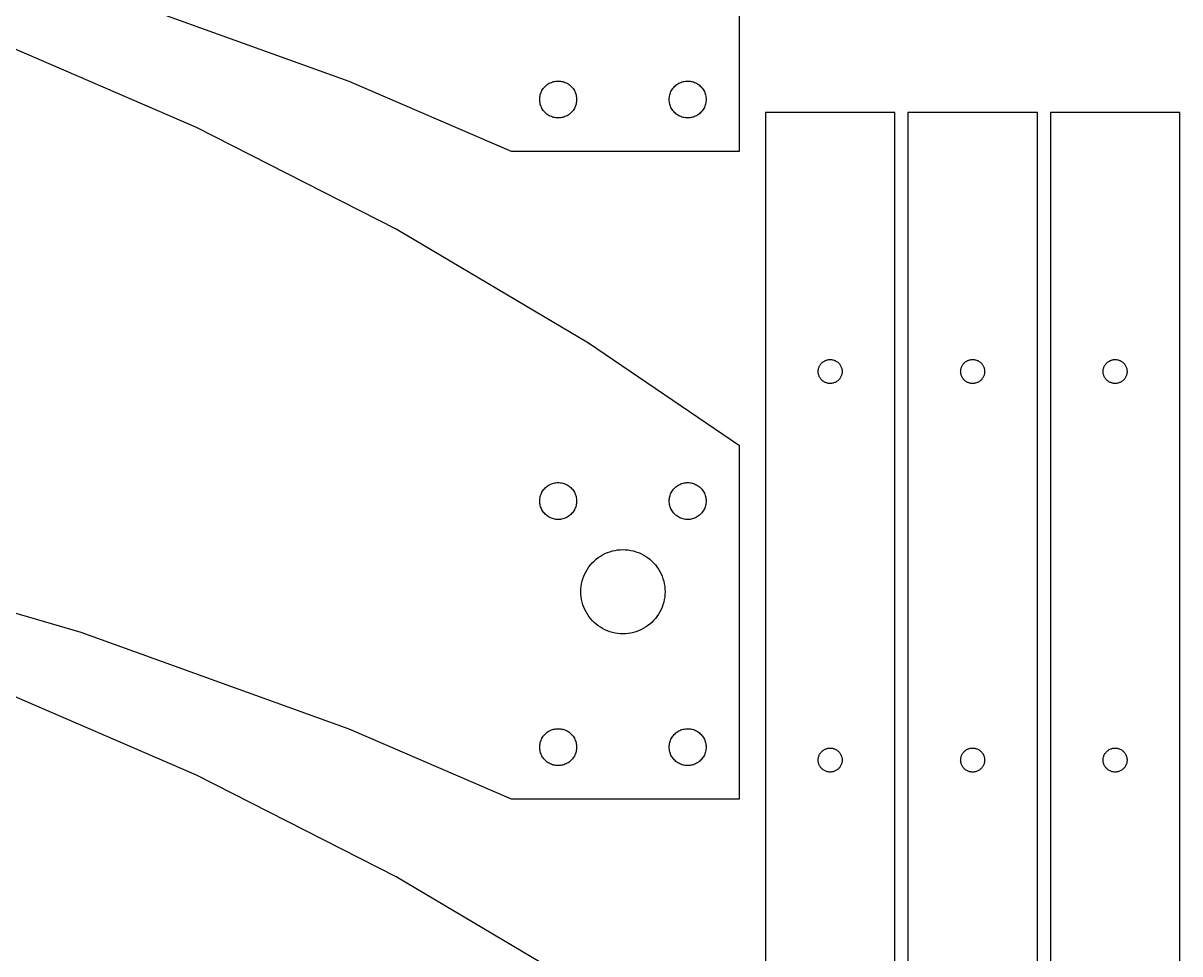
# Model space of a CAD drawing. Header units: metres. Extents: x 0 to 702, y 0 to 290.
# Drawn here: x 612.7 to 702, y 145 to 216.9 of the extents above; entities that cross this region are included whole.
import ezdxf

# ---------------------------------------------------------------- set-up
doc = ezdxf.new("R2010")
doc.units = ezdxf.units.M

msp = doc.modelspace()

# ---------------------------------------------------------------- linework, layer by layer
for p, q in [((668, 207), (668, 234.274)), ((617.156, 219.87), (637.844, 212.422)), ((626.089, 208.827), (610.234, 215.689)), ((637.844, 212.422), (650.373, 207)), ((652.711, 211.607), (652.751, 211.686)), ((652.751, 211.686), (652.797, 211.764)), ((652.797, 211.764), (652.847, 211.838)), ((652.847, 211.838), (652.902, 211.908)), ((652.902, 211.908), (652.961, 211.975)), ((652.961, 211.975), (653.025, 212.039)), ((653.025, 212.039), (653.092, 212.098)), ((653.092, 212.098), (653.162, 212.153)), ((653.162, 212.153), (653.236, 212.203)), ((653.236, 212.203), (653.313, 212.249)), ((653.313, 212.249), (653.393, 212.289)), ((653.393, 212.289), (653.475, 212.325)), ((653.475, 212.325), (653.56, 212.355)), ((653.56, 212.355), (653.646, 212.38)), ((653.646, 212.38), (653.733, 212.4)), ((653.733, 212.4), (653.821, 212.414)), ((653.821, 212.414), (653.911, 212.422)), ((653.911, 212.422), (654, 212.425)), ((654, 212.425), (654.089, 212.422)), ((654.089, 212.422), (654.179, 212.414)), ((654.179, 212.414), (654.267, 212.4)), ((654.267, 212.4), (654.354, 212.38)), ((654.354, 212.38), (654.44, 212.355)), ((654.44, 212.355), (654.525, 212.325)), ((654.525, 212.325), (654.607, 212.289)), ((654.607, 212.289), (654.686, 212.249)), ((654.686, 212.249), (654.764, 212.203)), ((654.764, 212.203), (654.838, 212.153)), ((654.838, 212.153), (654.908, 212.098)), ((654.908, 212.098), (654.975, 212.039)), ((654.975, 212.039), (655.039, 211.975)), ((655.039, 211.975), (655.098, 211.908)), ((655.098, 211.908), (655.153, 211.838)), ((655.153, 211.838), (655.203, 211.764)), ((655.203, 211.764), (655.249, 211.686)), ((655.249, 211.686), (655.289, 211.607)), ((662.711, 211.607), (662.751, 211.686)), ((662.751, 211.686), (662.797, 211.764)), ((662.797, 211.764), (662.847, 211.838)), ((662.847, 211.838), (662.902, 211.908)), ((662.902, 211.908), (662.961, 211.975)), ((662.961, 211.975), (663.025, 212.039)), ((663.025, 212.039), (663.092, 212.098)), ((663.092, 212.098), (663.162, 212.153)), ((663.162, 212.153), (663.236, 212.203)), ((663.236, 212.203), (663.313, 212.249)), ((663.313, 212.249), (663.393, 212.289)), ((663.393, 212.289), (663.475, 212.325)), ((663.475, 212.325), (663.56, 212.355)), ((663.56, 212.355), (663.646, 212.38)), ((663.646, 212.38), (663.733, 212.4)), ((663.733, 212.4), (663.821, 212.414)), ((663.821, 212.414), (663.911, 212.422)), ((663.911, 212.422), (664, 212.425)), ((664, 212.425), (664.089, 212.422)), ((664.089, 212.422), (664.179, 212.414)), ((664.179, 212.414), (664.267, 212.4)), ((664.267, 212.4), (664.354, 212.38)), ((664.354, 212.38), (664.44, 212.355)), ((664.44, 212.355), (664.525, 212.325)), ((664.525, 212.325), (664.607, 212.289)), ((664.607, 212.289), (664.686, 212.249)), ((664.686, 212.249), (664.764, 212.203)), ((664.764, 212.203), (664.838, 212.153)), ((664.838, 212.153), (664.908, 212.098)), ((664.908, 212.098), (664.975, 212.039)), ((664.975, 212.039), (665.039, 211.975)), ((665.039, 211.975), (665.098, 211.908)), ((665.098, 211.908), (665.153, 211.838)), ((665.153, 211.838), (665.203, 211.764)), ((665.203, 211.764), (665.249, 211.686)), ((665.249, 211.686), (665.289, 211.607)), ((652.575, 211), (652.578, 211.089)), ((652.578, 210.911), (652.575, 211)), ((652.578, 211.089), (652.586, 211.179)), ((652.586, 210.821), (652.578, 210.911)), ((652.586, 211.179), (652.6, 211.267)), ((652.6, 210.733), (652.586, 210.821)), ((652.6, 211.267), (652.62, 211.354)), ((652.62, 211.354), (652.645, 211.44)), ((652.645, 211.44), (652.675, 211.525)), ((652.675, 211.525), (652.711, 211.607)), ((655.289, 211.607), (655.325, 211.525)), ((655.325, 211.525), (655.355, 211.44)), ((655.355, 211.44), (655.38, 211.354)), ((655.38, 211.354), (655.4, 211.267)), ((655.4, 211.267), (655.414, 211.179)), ((655.414, 210.821), (655.4, 210.733)), ((655.414, 211.179), (655.422, 211.089)), ((655.422, 210.911), (655.414, 210.821)), ((655.422, 211.089), (655.425, 211)), ((655.425, 211), (655.422, 210.911)), ((662.575, 211), (662.578, 211.089)), ((662.578, 210.911), (662.575, 211)), ((662.578, 211.089), (662.586, 211.179)), ((662.586, 210.821), (662.578, 210.911)), ((662.586, 211.179), (662.6, 211.267)), ((662.6, 210.733), (662.586, 210.821)), ((662.6, 211.267), (662.62, 211.354)), ((662.62, 211.354), (662.645, 211.44)), ((662.645, 211.44), (662.675, 211.525)), ((662.675, 211.525), (662.711, 211.607)), ((665.289, 211.607), (665.325, 211.525)), ((665.325, 211.525), (665.355, 211.44)), ((665.355, 211.44), (665.38, 211.354)), ((665.38, 211.354), (665.4, 211.267)), ((665.4, 211.267), (665.414, 211.179)), ((665.414, 210.821), (665.4, 210.733)), ((665.414, 211.179), (665.422, 211.089)), ((665.422, 210.911), (665.414, 210.821)), ((665.422, 211.089), (665.425, 211)), ((665.425, 211), (665.422, 210.911)), ((652.62, 210.646), (652.6, 210.733)), ((652.645, 210.56), (652.62, 210.646)), ((652.675, 210.475), (652.645, 210.56)), ((652.711, 210.393), (652.675, 210.475)), ((652.751, 210.313), (652.711, 210.393)), ((652.797, 210.236), (652.751, 210.313)), ((652.847, 210.162), (652.797, 210.236)), ((652.902, 210.092), (652.847, 210.162)), ((652.961, 210.025), (652.902, 210.092)), ((653.025, 209.961), (652.961, 210.025)), ((653.092, 209.902), (653.025, 209.961)), ((653.162, 209.847), (653.092, 209.902)), ((654.908, 209.902), (654.838, 209.847)), ((654.975, 209.961), (654.908, 209.902)), ((655.039, 210.025), (654.975, 209.961)), ((655.098, 210.092), (655.039, 210.025)), ((655.153, 210.162), (655.098, 210.092)), ((655.203, 210.236), (655.153, 210.162)), ((655.249, 210.313), (655.203, 210.236)), ((655.289, 210.393), (655.249, 210.313)), ((655.325, 210.475), (655.289, 210.393)), ((655.355, 210.56), (655.325, 210.475)), ((655.38, 210.646), (655.355, 210.56)), ((655.4, 210.733), (655.38, 210.646)), ((662.62, 210.646), (662.6, 210.733)), ((662.645, 210.56), (662.62, 210.646)), ((662.675, 210.475), (662.645, 210.56)), ((662.711, 210.393), (662.675, 210.475)), ((662.751, 210.313), (662.711, 210.393)), ((662.797, 210.236), (662.751, 210.313)), ((662.847, 210.162), (662.797, 210.236)), ((662.902, 210.092), (662.847, 210.162)), ((662.961, 210.025), (662.902, 210.092)), ((663.025, 209.961), (662.961, 210.025)), ((663.092, 209.902), (663.025, 209.961)), ((663.162, 209.847), (663.092, 209.902)), ((664.908, 209.902), (664.838, 209.847)), ((664.975, 209.961), (664.908, 209.902)), ((665.039, 210.025), (664.975, 209.961)), ((665.098, 210.092), (665.039, 210.025)), ((665.153, 210.162), (665.098, 210.092)), ((665.203, 210.236), (665.153, 210.162)), ((665.249, 210.313), (665.203, 210.236)), ((665.289, 210.393), (665.249, 210.313)), ((665.325, 210.475), (665.289, 210.393)), ((665.355, 210.56), (665.325, 210.475)), ((665.38, 210.646), (665.355, 210.56)), ((665.4, 210.733), (665.38, 210.646)), ((680, 210), (670, 210)), ((670, 210), (670, 0)), ((680, 0), (680, 210)), ((691, 210), (681, 210)), ((681, 210), (681, 0)), ((691, 0), (691, 210)), ((702, 210), (692, 210)), ((692, 210), (692, 0)), ((702, 0), (702, 210)), ((653.236, 209.797), (653.162, 209.847)), ((653.313, 209.751), (653.236, 209.797)), ((653.393, 209.711), (653.313, 209.751)), ((653.475, 209.675), (653.393, 209.711)), ((653.56, 209.645), (653.475, 209.675)), ((653.646, 209.62), (653.56, 209.645)), ((653.733, 209.6), (653.646, 209.62)), ((653.821, 209.586), (653.733, 209.6)), ((653.911, 209.578), (653.821, 209.586)), ((654, 209.575), (653.911, 209.578)), ((654.089, 209.578), (654, 209.575)), ((654.179, 209.586), (654.089, 209.578)), ((654.267, 209.6), (654.179, 209.586)), ((654.354, 209.62), (654.267, 209.6)), ((654.44, 209.645), (654.354, 209.62)), ((654.525, 209.675), (654.44, 209.645)), ((654.607, 209.711), (654.525, 209.675)), ((654.686, 209.751), (654.607, 209.711)), ((654.764, 209.797), (654.686, 209.751)), ((654.838, 209.847), (654.764, 209.797)), ((663.236, 209.797), (663.162, 209.847)), ((663.313, 209.751), (663.236, 209.797)), ((663.393, 209.711), (663.313, 209.751)), ((663.475, 209.675), (663.393, 209.711)), ((663.56, 209.645), (663.475, 209.675)), ((663.646, 209.62), (663.56, 209.645)), ((663.733, 209.6), (663.646, 209.62)), ((663.821, 209.586), (663.733, 209.6)), ((663.911, 209.578), (663.821, 209.586)), ((664, 209.575), (663.911, 209.578)), ((664.089, 209.578), (664, 209.575)), ((664.179, 209.586), (664.089, 209.578)), ((664.267, 209.6), (664.179, 209.586)), ((664.354, 209.62), (664.267, 209.6)), ((664.44, 209.645), (664.354, 209.62)), ((664.525, 209.675), (664.44, 209.645)), ((664.607, 209.711), (664.525, 209.675)), ((664.686, 209.751), (664.607, 209.711)), ((664.764, 209.797), (664.686, 209.751)), ((664.838, 209.847), (664.764, 209.797)), ((641.482, 200.984), (626.089, 208.827)), ((650.373, 207), (668, 207)), ((656.352, 192.19), (641.482, 200.984)), ((668, 184.274), (656.352, 192.19)), ((674.091, 190.173), (674.104, 190.23)), ((674.104, 190.23), (674.12, 190.286)), ((674.12, 190.286), (674.14, 190.341)), ((674.14, 190.341), (674.163, 190.394)), ((674.163, 190.394), (674.189, 190.446)), ((674.189, 190.446), (674.219, 190.496)), ((674.219, 190.496), (674.252, 190.544)), ((674.252, 190.544), (674.287, 190.59)), ((674.287, 190.59), (674.326, 190.633)), ((674.326, 190.633), (674.367, 190.674)), ((674.367, 190.674), (674.41, 190.713)), ((674.41, 190.713), (674.456, 190.748)), ((674.456, 190.748), (674.504, 190.781)), ((674.504, 190.781), (674.554, 190.811)), ((674.554, 190.811), (674.606, 190.837)), ((674.606, 190.837), (674.659, 190.86)), ((674.659, 190.86), (674.714, 190.88)), ((674.714, 190.88), (674.77, 190.896)), ((674.77, 190.896), (674.827, 190.909)), ((674.827, 190.909), (674.884, 190.918)), ((674.884, 190.918), (674.942, 190.923)), ((674.942, 190.923), (675, 190.925)), ((675, 190.925), (675.058, 190.923)), ((675.058, 190.923), (675.116, 190.918)), ((675.116, 190.918), (675.173, 190.909)), ((675.173, 190.909), (675.23, 190.896)), ((675.23, 190.896), (675.286, 190.88)), ((675.286, 190.88), (675.341, 190.86)), ((675.341, 190.86), (675.394, 190.837)), ((675.394, 190.837), (675.446, 190.811)), ((675.446, 190.811), (675.496, 190.781)), ((675.496, 190.781), (675.544, 190.748)), ((675.544, 190.748), (675.59, 190.713)), ((675.59, 190.713), (675.633, 190.674)), ((675.633, 190.674), (675.674, 190.633)), ((675.674, 190.633), (675.713, 190.59)), ((675.713, 190.59), (675.748, 190.544)), ((675.748, 190.544), (675.781, 190.496)), ((675.781, 190.496), (675.811, 190.446)), ((675.811, 190.446), (675.837, 190.394)), ((675.837, 190.394), (675.86, 190.341)), ((675.86, 190.341), (675.88, 190.286)), ((675.88, 190.286), (675.896, 190.23)), ((675.896, 190.23), (675.909, 190.173)), ((685.091, 190.173), (685.104, 190.23)), ((685.104, 190.23), (685.12, 190.286)), ((685.12, 190.286), (685.14, 190.341)), ((685.14, 190.341), (685.163, 190.394)), ((685.163, 190.394), (685.189, 190.446)), ((685.189, 190.446), (685.219, 190.496)), ((685.219, 190.496), (685.252, 190.544)), ((685.252, 190.544), (685.287, 190.59)), ((685.287, 190.59), (685.326, 190.633)), ((685.326, 190.633), (685.367, 190.674)), ((685.367, 190.674), (685.41, 190.713)), ((685.41, 190.713), (685.456, 190.748)), ((685.456, 190.748), (685.504, 190.781)), ((685.504, 190.781), (685.554, 190.811)), ((685.554, 190.811), (685.606, 190.837)), ((685.606, 190.837), (685.659, 190.86)), ((685.659, 190.86), (685.714, 190.88)), ((685.714, 190.88), (685.77, 190.896)), ((685.77, 190.896), (685.827, 190.909)), ((685.827, 190.909), (685.884, 190.918)), ((685.884, 190.918), (685.942, 190.923)), ((685.942, 190.923), (686, 190.925)), ((686, 190.925), (686.058, 190.923)), ((686.058, 190.923), (686.116, 190.918)), ((686.116, 190.918), (686.173, 190.909)), ((686.173, 190.909), (686.23, 190.896)), ((686.23, 190.896), (686.286, 190.88)), ((686.286, 190.88), (686.341, 190.86)), ((686.341, 190.86), (686.394, 190.837)), ((686.394, 190.837), (686.446, 190.811)), ((686.446, 190.811), (686.496, 190.781)), ((686.496, 190.781), (686.544, 190.748)), ((686.544, 190.748), (686.59, 190.713)), ((686.59, 190.713), (686.633, 190.674)), ((686.633, 190.674), (686.674, 190.633)), ((686.674, 190.633), (686.713, 190.59)), ((686.713, 190.59), (686.748, 190.544)), ((686.748, 190.544), (686.781, 190.496)), ((686.781, 190.496), (686.811, 190.446)), ((686.811, 190.446), (686.837, 190.394)), ((686.837, 190.394), (686.86, 190.341)), ((686.86, 190.341), (686.88, 190.286)), ((686.88, 190.286), (686.896, 190.23)), ((686.896, 190.23), (686.909, 190.173)), ((696.091, 190.173), (696.104, 190.23)), ((696.104, 190.23), (696.12, 190.286)), ((696.12, 190.286), (696.14, 190.341)), ((696.14, 190.341), (696.163, 190.394)), ((696.163, 190.394), (696.189, 190.446)), ((696.189, 190.446), (696.219, 190.496)), ((696.219, 190.496), (696.252, 190.544)), ((696.252, 190.544), (696.287, 190.59)), ((696.287, 190.59), (696.326, 190.633)), ((696.326, 190.633), (696.367, 190.674)), ((696.367, 190.674), (696.41, 190.713)), ((696.41, 190.713), (696.456, 190.748)), ((696.456, 190.748), (696.504, 190.781)), ((696.504, 190.781), (696.554, 190.811)), ((696.554, 190.811), (696.606, 190.837)), ((696.606, 190.837), (696.659, 190.86)), ((696.659, 190.86), (696.714, 190.88)), ((696.714, 190.88), (696.77, 190.896)), ((696.77, 190.896), (696.827, 190.909)), ((696.827, 190.909), (696.884, 190.918)), ((696.884, 190.918), (696.942, 190.923)), ((696.942, 190.923), (697, 190.925)), ((697, 190.925), (697.058, 190.923)), ((697.058, 190.923), (697.116, 190.918)), ((697.116, 190.918), (697.173, 190.909)), ((697.173, 190.909), (697.23, 190.896)), ((697.23, 190.896), (697.286, 190.88)), ((697.286, 190.88), (697.341, 190.86)), ((697.341, 190.86), (697.394, 190.837)), ((697.394, 190.837), (697.446, 190.811)), ((697.446, 190.811), (697.496, 190.781)), ((697.496, 190.781), (697.544, 190.748)), ((697.544, 190.748), (697.59, 190.713)), ((697.59, 190.713), (697.633, 190.674)), ((697.633, 190.674), (697.674, 190.633)), ((697.674, 190.633), (697.713, 190.59)), ((697.713, 190.59), (697.748, 190.544)), ((697.748, 190.544), (697.781, 190.496)), ((697.781, 190.496), (697.811, 190.446)), ((697.811, 190.446), (697.837, 190.394)), ((697.837, 190.394), (697.86, 190.341)), ((697.86, 190.341), (697.88, 190.286)), ((697.88, 190.286), (697.896, 190.23)), ((697.896, 190.23), (697.909, 190.173)), ((674.075, 190), (674.077, 190.058)), ((674.077, 189.942), (674.075, 190)), ((674.077, 190.058), (674.082, 190.116)), ((674.082, 189.884), (674.077, 189.942)), ((674.082, 190.116), (674.091, 190.173)), ((674.091, 189.827), (674.082, 189.884)), ((674.104, 189.77), (674.091, 189.827)), ((674.12, 189.714), (674.104, 189.77)), ((674.14, 189.659), (674.12, 189.714)), ((674.163, 189.606), (674.14, 189.659)), ((674.189, 189.554), (674.163, 189.606)), ((674.219, 189.504), (674.189, 189.554)), ((674.252, 189.456), (674.219, 189.504)), ((674.287, 189.41), (674.252, 189.456)), ((674.326, 189.367), (674.287, 189.41)), ((674.367, 189.326), (674.326, 189.367)), ((675.674, 189.367), (675.633, 189.326)), ((675.713, 189.41), (675.674, 189.367)), ((675.748, 189.456), (675.713, 189.41)), ((675.781, 189.504), (675.748, 189.456)), ((675.811, 189.554), (675.781, 189.504)), ((675.837, 189.606), (675.811, 189.554)), ((675.86, 189.659), (675.837, 189.606)), ((675.88, 189.714), (675.86, 189.659)), ((675.896, 189.77), (675.88, 189.714)), ((675.909, 189.827), (675.896, 189.77)), ((675.909, 190.173), (675.918, 190.116)), ((675.918, 189.884), (675.909, 189.827)), ((675.918, 190.116), (675.923, 190.058)), ((675.923, 189.942), (675.918, 189.884)), ((675.923, 190.058), (675.925, 190)), ((675.925, 190), (675.923, 189.942)), ((685.075, 190), (685.077, 190.058)), ((685.077, 189.942), (685.075, 190)), ((685.077, 190.058), (685.082, 190.116)), ((685.082, 189.884), (685.077, 189.942)), ((685.082, 190.116), (685.091, 190.173)), ((685.091, 189.827), (685.082, 189.884)), ((685.104, 189.77), (685.091, 189.827)), ((685.12, 189.714), (685.104, 189.77)), ((685.14, 189.659), (685.12, 189.714)), ((685.163, 189.606), (685.14, 189.659)), ((685.189, 189.554), (685.163, 189.606)), ((685.219, 189.504), (685.189, 189.554)), ((685.252, 189.456), (685.219, 189.504)), ((685.287, 189.41), (685.252, 189.456)), ((685.326, 189.367), (685.287, 189.41)), ((685.367, 189.326), (685.326, 189.367)), ((686.674, 189.367), (686.633, 189.326)), ((686.713, 189.41), (686.674, 189.367)), ((686.748, 189.456), (686.713, 189.41)), ((686.781, 189.504), (686.748, 189.456)), ((686.811, 189.554), (686.781, 189.504)), ((686.837, 189.606), (686.811, 189.554)), ((686.86, 189.659), (686.837, 189.606)), ((686.88, 189.714), (686.86, 189.659)), ((686.896, 189.77), (686.88, 189.714)), ((686.909, 189.827), (686.896, 189.77)), ((686.909, 190.173), (686.918, 190.116)), ((686.918, 189.884), (686.909, 189.827)), ((686.918, 190.116), (686.923, 190.058)), ((686.923, 189.942), (686.918, 189.884)), ((686.923, 190.058), (686.925, 190)), ((686.925, 190), (686.923, 189.942)), ((696.075, 190), (696.077, 190.058)), ((696.077, 189.942), (696.075, 190)), ((696.077, 190.058), (696.082, 190.116)), ((696.082, 189.884), (696.077, 189.942)), ((696.082, 190.116), (696.091, 190.173)), ((696.091, 189.827), (696.082, 189.884)), ((696.104, 189.77), (696.091, 189.827)), ((696.12, 189.714), (696.104, 189.77)), ((696.14, 189.659), (696.12, 189.714)), ((696.163, 189.606), (696.14, 189.659)), ((696.189, 189.554), (696.163, 189.606)), ((696.219, 189.504), (696.189, 189.554)), ((696.252, 189.456), (696.219, 189.504)), ((696.287, 189.41), (696.252, 189.456)), ((696.326, 189.367), (696.287, 189.41)), ((696.367, 189.326), (696.326, 189.367)), ((697.674, 189.367), (697.633, 189.326)), ((697.713, 189.41), (697.674, 189.367)), ((697.748, 189.456), (697.713, 189.41)), ((697.781, 189.504), (697.748, 189.456)), ((697.811, 189.554), (697.781, 189.504)), ((697.837, 189.606), (697.811, 189.554)), ((697.86, 189.659), (697.837, 189.606)), ((697.88, 189.714), (697.86, 189.659)), ((697.896, 189.77), (697.88, 189.714)), ((697.909, 189.827), (697.896, 189.77)), ((697.909, 190.173), (697.918, 190.116)), ((697.918, 189.884), (697.909, 189.827)), ((697.918, 190.116), (697.923, 190.058)), ((697.923, 189.942), (697.918, 189.884)), ((697.923, 190.058), (697.925, 190)), ((697.925, 190), (697.923, 189.942)), ((674.41, 189.287), (674.367, 189.326)), ((674.456, 189.252), (674.41, 189.287)), ((674.504, 189.219), (674.456, 189.252)), ((674.554, 189.189), (674.504, 189.219)), ((674.606, 189.163), (674.554, 189.189)), ((674.659, 189.14), (674.606, 189.163)), ((674.714, 189.12), (674.659, 189.14)), ((674.77, 189.104), (674.714, 189.12)), ((674.827, 189.091), (674.77, 189.104)), ((674.884, 189.082), (674.827, 189.091)), ((674.942, 189.077), (674.884, 189.082)), ((675, 189.075), (674.942, 189.077)), ((675.058, 189.077), (675, 189.075)), ((675.116, 189.082), (675.058, 189.077)), ((675.173, 189.091), (675.116, 189.082)), ((675.23, 189.104), (675.173, 189.091)), ((675.286, 189.12), (675.23, 189.104)), ((675.341, 189.14), (675.286, 189.12)), ((675.394, 189.163), (675.341, 189.14)), ((675.446, 189.189), (675.394, 189.163)), ((675.496, 189.219), (675.446, 189.189)), ((675.544, 189.252), (675.496, 189.219)), ((675.59, 189.287), (675.544, 189.252)), ((675.633, 189.326), (675.59, 189.287)), ((685.41, 189.287), (685.367, 189.326)), ((685.456, 189.252), (685.41, 189.287)), ((685.504, 189.219), (685.456, 189.252)), ((685.554, 189.189), (685.504, 189.219)), ((685.606, 189.163), (685.554, 189.189)), ((685.659, 189.14), (685.606, 189.163)), ((685.714, 189.12), (685.659, 189.14)), ((685.77, 189.104), (685.714, 189.12)), ((685.827, 189.091), (685.77, 189.104)), ((685.884, 189.082), (685.827, 189.091)), ((685.942, 189.077), (685.884, 189.082)), ((686, 189.075), (685.942, 189.077)), ((686.058, 189.077), (686, 189.075)), ((686.116, 189.082), (686.058, 189.077)), ((686.173, 189.091), (686.116, 189.082)), ((686.23, 189.104), (686.173, 189.091)), ((686.286, 189.12), (686.23, 189.104)), ((686.341, 189.14), (686.286, 189.12)), ((686.394, 189.163), (686.341, 189.14)), ((686.446, 189.189), (686.394, 189.163)), ((686.496, 189.219), (686.446, 189.189)), ((686.544, 189.252), (686.496, 189.219)), ((686.59, 189.287), (686.544, 189.252)), ((686.633, 189.326), (686.59, 189.287)), ((696.41, 189.287), (696.367, 189.326)), ((696.456, 189.252), (696.41, 189.287)), ((696.504, 189.219), (696.456, 189.252)), ((696.554, 189.189), (696.504, 189.219)), ((696.606, 189.163), (696.554, 189.189)), ((696.659, 189.14), (696.606, 189.163)), ((696.714, 189.12), (696.659, 189.14)), ((696.77, 189.104), (696.714, 189.12)), ((696.827, 189.091), (696.77, 189.104)), ((696.884, 189.082), (696.827, 189.091)), ((696.942, 189.077), (696.884, 189.082)), ((697, 189.075), (696.942, 189.077)), ((697.058, 189.077), (697, 189.075)), ((697.116, 189.082), (697.058, 189.077)), ((697.173, 189.091), (697.116, 189.082)), ((697.23, 189.104), (697.173, 189.091)), ((697.286, 189.12), (697.23, 189.104)), ((697.341, 189.14), (697.286, 189.12)), ((697.394, 189.163), (697.341, 189.14)), ((697.446, 189.189), (697.394, 189.163)), ((697.496, 189.219), (697.446, 189.189)), ((697.544, 189.252), (697.496, 189.219)), ((697.59, 189.287), (697.544, 189.252)), ((697.633, 189.326), (697.59, 189.287)), ((668, 157), (668, 184.274)), ((653.393, 181.289), (653.475, 181.325)), ((653.475, 181.325), (653.56, 181.355)), ((653.56, 181.355), (653.646, 181.38)), ((653.646, 181.38), (653.733, 181.4)), ((653.733, 181.4), (653.821, 181.414)), ((653.821, 181.414), (653.911, 181.422)), ((653.911, 181.422), (654, 181.425)), ((654, 181.425), (654.089, 181.422)), ((654.089, 181.422), (654.179, 181.414)), ((654.179, 181.414), (654.267, 181.4)), ((654.267, 181.4), (654.354, 181.38)), ((654.354, 181.38), (654.44, 181.355)), ((654.44, 181.355), (654.525, 181.325)), ((654.525, 181.325), (654.607, 181.289)), ((663.393, 181.289), (663.475, 181.325)), ((663.475, 181.325), (663.56, 181.355)), ((663.56, 181.355), (663.646, 181.38)), ((663.646, 181.38), (663.733, 181.4)), ((663.733, 181.4), (663.821, 181.414)), ((663.821, 181.414), (663.911, 181.422)), ((663.911, 181.422), (664, 181.425)), ((664, 181.425), (664.089, 181.422)), ((664.089, 181.422), (664.179, 181.414)), ((664.179, 181.414), (664.267, 181.4)), ((664.267, 181.4), (664.354, 181.38)), ((664.354, 181.38), (664.44, 181.355)), ((664.44, 181.355), (664.525, 181.325)), ((664.525, 181.325), (664.607, 181.289)), ((652.62, 180.354), (652.645, 180.44)), ((652.645, 180.44), (652.675, 180.525)), ((652.675, 180.525), (652.711, 180.607)), ((652.711, 180.607), (652.751, 180.686)), ((652.751, 180.686), (652.797, 180.764)), ((652.797, 180.764), (652.847, 180.838)), ((652.847, 180.838), (652.902, 180.908)), ((652.902, 180.908), (652.961, 180.975)), ((652.961, 180.975), (653.025, 181.039)), ((653.025, 181.039), (653.092, 181.098)), ((653.092, 181.098), (653.162, 181.153)), ((653.162, 181.153), (653.236, 181.203)), ((653.236, 181.203), (653.313, 181.249)), ((653.313, 181.249), (653.393, 181.289)), ((654.607, 181.289), (654.686, 181.249)), ((654.686, 181.249), (654.764, 181.203)), ((654.764, 181.203), (654.838, 181.153)), ((654.838, 181.153), (654.908, 181.098)), ((654.908, 181.098), (654.975, 181.039)), ((654.975, 181.039), (655.039, 180.975)), ((655.039, 180.975), (655.098, 180.908)), ((655.098, 180.908), (655.153, 180.838)), ((655.153, 180.838), (655.203, 180.764)), ((655.203, 180.764), (655.249, 180.686)), ((655.249, 180.686), (655.289, 180.607)), ((655.289, 180.607), (655.325, 180.525)), ((655.325, 180.525), (655.355, 180.44)), ((655.355, 180.44), (655.38, 180.354)), ((662.62, 180.354), (662.645, 180.44)), ((662.645, 180.44), (662.675, 180.525)), ((662.675, 180.525), (662.711, 180.607)), ((662.711, 180.607), (662.751, 180.686)), ((662.751, 180.686), (662.797, 180.764)), ((662.797, 180.764), (662.847, 180.838)), ((662.847, 180.838), (662.902, 180.908)), ((662.902, 180.908), (662.961, 180.975)), ((662.961, 180.975), (663.025, 181.039)), ((663.025, 181.039), (663.092, 181.098)), ((663.092, 181.098), (663.162, 181.153)), ((663.162, 181.153), (663.236, 181.203)), ((663.236, 181.203), (663.313, 181.249)), ((663.313, 181.249), (663.393, 181.289)), ((664.607, 181.289), (664.686, 181.249)), ((664.686, 181.249), (664.764, 181.203)), ((664.764, 181.203), (664.838, 181.153)), ((664.838, 181.153), (664.908, 181.098)), ((664.908, 181.098), (664.975, 181.039)), ((664.975, 181.039), (665.039, 180.975)), ((665.039, 180.975), (665.098, 180.908)), ((665.098, 180.908), (665.153, 180.838)), ((665.153, 180.838), (665.203, 180.764)), ((665.203, 180.764), (665.249, 180.686)), ((665.249, 180.686), (665.289, 180.607)), ((665.289, 180.607), (665.325, 180.525)), ((665.325, 180.525), (665.355, 180.44)), ((665.355, 180.44), (665.38, 180.354)), ((652.575, 180), (652.578, 180.089)), ((652.578, 179.911), (652.575, 180)), ((652.578, 180.089), (652.586, 180.179)), ((652.586, 179.821), (652.578, 179.911)), ((652.586, 180.179), (652.6, 180.267)), ((652.6, 179.733), (652.586, 179.821)), ((652.6, 180.267), (652.62, 180.354)), ((652.62, 179.646), (652.6, 179.733)), ((652.645, 179.56), (652.62, 179.646)), ((652.675, 179.475), (652.645, 179.56)), ((655.355, 179.56), (655.325, 179.475)), ((655.38, 179.646), (655.355, 179.56)), ((655.38, 180.354), (655.4, 180.267)), ((655.4, 179.733), (655.38, 179.646)), ((655.4, 180.267), (655.414, 180.179)), ((655.414, 179.821), (655.4, 179.733)), ((655.414, 180.179), (655.422, 180.089)), ((655.422, 179.911), (655.414, 179.821)), ((655.422, 180.089), (655.425, 180)), ((655.425, 180), (655.422, 179.911)), ((662.575, 180), (662.578, 180.089)), ((662.578, 179.911), (662.575, 180)), ((662.578, 180.089), (662.586, 180.179)), ((662.586, 179.821), (662.578, 179.911)), ((662.586, 180.179), (662.6, 180.267)), ((662.6, 179.733), (662.586, 179.821)), ((662.6, 180.267), (662.62, 180.354)), ((662.62, 179.646), (662.6, 179.733)), ((662.645, 179.56), (662.62, 179.646)), ((662.675, 179.475), (662.645, 179.56)), ((665.355, 179.56), (665.325, 179.475)), ((665.38, 179.646), (665.355, 179.56)), ((665.38, 180.354), (665.4, 180.267)), ((665.4, 179.733), (665.38, 179.646)), ((665.4, 180.267), (665.414, 180.179)), ((665.414, 179.821), (665.4, 179.733)), ((665.414, 180.179), (665.422, 180.089)), ((665.422, 179.911), (665.414, 179.821)), ((665.422, 180.089), (665.425, 180)), ((665.425, 180), (665.422, 179.911)), ((652.711, 179.393), (652.675, 179.475)), ((652.751, 179.313), (652.711, 179.393)), ((652.797, 179.236), (652.751, 179.313)), ((652.847, 179.162), (652.797, 179.236)), ((652.902, 179.092), (652.847, 179.162)), ((652.961, 179.025), (652.902, 179.092)), ((653.025, 178.961), (652.961, 179.025)), ((653.092, 178.902), (653.025, 178.961)), ((653.162, 178.847), (653.092, 178.902)), ((653.236, 178.797), (653.162, 178.847)), ((653.313, 178.751), (653.236, 178.797)), ((653.393, 178.711), (653.313, 178.751)), ((653.475, 178.675), (653.393, 178.711)), ((653.56, 178.645), (653.475, 178.675)), ((653.646, 178.62), (653.56, 178.645)), ((653.733, 178.6), (653.646, 178.62)), ((654.354, 178.62), (654.267, 178.6)), ((654.44, 178.645), (654.354, 178.62)), ((654.525, 178.675), (654.44, 178.645)), ((654.607, 178.711), (654.525, 178.675)), ((654.686, 178.751), (654.607, 178.711)), ((654.764, 178.797), (654.686, 178.751)), ((654.838, 178.847), (654.764, 178.797)), ((654.908, 178.902), (654.838, 178.847)), ((654.975, 178.961), (654.908, 178.902)), ((655.039, 179.025), (654.975, 178.961)), ((655.098, 179.092), (655.039, 179.025)), ((655.153, 179.162), (655.098, 179.092)), ((655.203, 179.236), (655.153, 179.162)), ((655.249, 179.313), (655.203, 179.236)), ((655.289, 179.393), (655.249, 179.313)), ((655.325, 179.475), (655.289, 179.393)), ((662.711, 179.393), (662.675, 179.475)), ((662.751, 179.313), (662.711, 179.393)), ((662.797, 179.236), (662.751, 179.313)), ((662.847, 179.162), (662.797, 179.236)), ((662.902, 179.092), (662.847, 179.162)), ((662.961, 179.025), (662.902, 179.092)), ((663.025, 178.961), (662.961, 179.025)), ((663.092, 178.902), (663.025, 178.961)), ((663.162, 178.847), (663.092, 178.902)), ((663.236, 178.797), (663.162, 178.847)), ((663.313, 178.751), (663.236, 178.797)), ((663.393, 178.711), (663.313, 178.751)), ((663.475, 178.675), (663.393, 178.711)), ((663.56, 178.645), (663.475, 178.675)), ((663.646, 178.62), (663.56, 178.645)), ((663.733, 178.6), (663.646, 178.62)), ((664.354, 178.62), (664.267, 178.6)), ((664.44, 178.645), (664.354, 178.62)), ((664.525, 178.675), (664.44, 178.645)), ((664.607, 178.711), (664.525, 178.675)), ((664.686, 178.751), (664.607, 178.711)), ((664.764, 178.797), (664.686, 178.751)), ((664.838, 178.847), (664.764, 178.797)), ((664.908, 178.902), (664.838, 178.847)), ((664.975, 178.961), (664.908, 178.902)), ((665.039, 179.025), (664.975, 178.961)), ((665.098, 179.092), (665.039, 179.025)), ((665.153, 179.162), (665.098, 179.092)), ((665.203, 179.236), (665.153, 179.162)), ((665.249, 179.313), (665.203, 179.236)), ((665.289, 179.393), (665.249, 179.313)), ((665.325, 179.475), (665.289, 179.393)), ((653.821, 178.586), (653.733, 178.6)), ((653.911, 178.578), (653.821, 178.586)), ((654, 178.575), (653.911, 178.578)), ((654.089, 178.578), (654, 178.575)), ((654.179, 178.586), (654.089, 178.578)), ((654.267, 178.6), (654.179, 178.586)), ((663.821, 178.586), (663.733, 178.6)), ((663.911, 178.578), (663.821, 178.586)), ((664, 178.575), (663.911, 178.578)), ((664.089, 178.578), (664, 178.575)), ((664.179, 178.586), (664.089, 178.578)), ((664.267, 178.6), (664.179, 178.586)), ((596.041, 176.004), (617.156, 169.87)), ((657.434, 175.848), (657.616, 175.941)), ((657.616, 175.941), (657.804, 176.022)), ((657.804, 176.022), (657.996, 176.091)), ((657.996, 176.091), (658.192, 176.148)), ((658.192, 176.148), (658.391, 176.192)), ((658.391, 176.192), (658.593, 176.224)), ((658.593, 176.224), (658.796, 176.244)), ((658.796, 176.244), (659, 176.25)), ((659, 176.25), (659.204, 176.244)), ((659.204, 176.244), (659.407, 176.224)), ((659.407, 176.224), (659.609, 176.192)), ((659.609, 176.192), (659.808, 176.148)), ((659.808, 176.148), (660.004, 176.091)), ((660.004, 176.091), (660.196, 176.022)), ((660.196, 176.022), (660.384, 175.941)), ((660.384, 175.941), (660.566, 175.848)), ((656.371, 174.91), (656.496, 175.072)), ((656.496, 175.072), (656.631, 175.225)), ((656.631, 175.225), (656.775, 175.369)), ((656.775, 175.369), (656.928, 175.504)), ((656.928, 175.504), (657.09, 175.629)), ((657.09, 175.629), (657.259, 175.744)), ((657.259, 175.744), (657.434, 175.848)), ((660.566, 175.848), (660.741, 175.744)), ((660.741, 175.744), (660.91, 175.629)), ((660.91, 175.629), (661.072, 175.504)), ((661.072, 175.504), (661.225, 175.369)), ((661.225, 175.369), (661.369, 175.225)), ((661.369, 175.225), (661.504, 175.072)), ((661.504, 175.072), (661.629, 174.91)), ((655.909, 174.004), (655.978, 174.196)), ((655.978, 174.196), (656.059, 174.384)), ((656.059, 174.384), (656.152, 174.566)), ((656.152, 174.566), (656.256, 174.741)), ((656.256, 174.741), (656.371, 174.91)), ((661.629, 174.91), (661.744, 174.741)), ((661.744, 174.741), (661.848, 174.566)), ((661.848, 174.566), (661.941, 174.384)), ((661.941, 174.384), (662.022, 174.196)), ((662.022, 174.196), (662.091, 174.004)), ((655.756, 173.204), (655.776, 173.407)), ((655.776, 173.407), (655.808, 173.609)), ((655.808, 173.609), (655.852, 173.808)), ((655.852, 173.808), (655.909, 174.004)), ((662.091, 174.004), (662.148, 173.808)), ((662.148, 173.808), (662.192, 173.609)), ((662.192, 173.609), (662.224, 173.407)), ((662.224, 173.407), (662.244, 173.204)), ((655.75, 173), (655.756, 173.204)), ((655.756, 172.796), (655.75, 173)), ((655.776, 172.593), (655.756, 172.796)), ((655.808, 172.391), (655.776, 172.593)), ((655.852, 172.192), (655.808, 172.391)), ((662.192, 172.391), (662.148, 172.192)), ((662.224, 172.593), (662.192, 172.391)), ((662.244, 172.796), (662.224, 172.593)), ((662.244, 173.204), (662.25, 173)), ((662.25, 173), (662.244, 172.796)), ((655.909, 171.996), (655.852, 172.192)), ((655.978, 171.804), (655.909, 171.996)), ((656.059, 171.616), (655.978, 171.804)), ((656.152, 171.434), (656.059, 171.616)), ((661.941, 171.616), (661.848, 171.434)), ((662.022, 171.804), (661.941, 171.616)), ((662.091, 171.996), (662.022, 171.804)), ((662.148, 172.192), (662.091, 171.996)), ((656.256, 171.259), (656.152, 171.434)), ((656.371, 171.09), (656.256, 171.259)), ((656.496, 170.928), (656.371, 171.09)), ((656.631, 170.775), (656.496, 170.928)), ((656.775, 170.631), (656.631, 170.775)), ((656.928, 170.496), (656.775, 170.631)), ((661.225, 170.631), (661.072, 170.496)), ((661.369, 170.775), (661.225, 170.631)), ((661.504, 170.928), (661.369, 170.775)), ((661.629, 171.09), (661.504, 170.928)), ((661.744, 171.259), (661.629, 171.09)), ((661.848, 171.434), (661.744, 171.259)), ((617.156, 169.87), (637.844, 162.422)), ((657.09, 170.371), (656.928, 170.496)), ((657.259, 170.256), (657.09, 170.371)), ((657.434, 170.152), (657.259, 170.256)), ((657.616, 170.059), (657.434, 170.152)), ((657.804, 169.978), (657.616, 170.059)), ((657.996, 169.909), (657.804, 169.978)), ((658.192, 169.852), (657.996, 169.909)), ((658.391, 169.808), (658.192, 169.852)), ((658.593, 169.776), (658.391, 169.808)), ((658.796, 169.756), (658.593, 169.776)), ((659, 169.75), (658.796, 169.756)), ((659.204, 169.756), (659, 169.75)), ((659.407, 169.776), (659.204, 169.756)), ((659.609, 169.808), (659.407, 169.776)), ((659.808, 169.852), (659.609, 169.808)), ((660.004, 169.909), (659.808, 169.852)), ((660.196, 169.978), (660.004, 169.909)), ((660.384, 170.059), (660.196, 169.978)), ((660.566, 170.152), (660.384, 170.059)), ((660.741, 170.256), (660.566, 170.152)), ((660.91, 170.371), (660.741, 170.256)), ((661.072, 170.496), (660.91, 170.371)), ((626.089, 158.827), (610.234, 165.689)), ((637.844, 162.422), (650.373, 157)), ((652.711, 161.607), (652.751, 161.686)), ((652.751, 161.686), (652.797, 161.764)), ((652.797, 161.764), (652.847, 161.838)), ((652.847, 161.838), (652.902, 161.908)), ((652.902, 161.908), (652.961, 161.975)), ((652.961, 161.975), (653.025, 162.039)), ((653.025, 162.039), (653.092, 162.098)), ((653.092, 162.098), (653.162, 162.153)), ((653.162, 162.153), (653.236, 162.203)), ((653.236, 162.203), (653.313, 162.249)), ((653.313, 162.249), (653.393, 162.289)), ((653.393, 162.289), (653.475, 162.325)), ((653.475, 162.325), (653.56, 162.355)), ((653.56, 162.355), (653.646, 162.38)), ((653.646, 162.38), (653.733, 162.4)), ((653.733, 162.4), (653.821, 162.414)), ((653.821, 162.414), (653.911, 162.422)), ((653.911, 162.422), (654, 162.425)), ((654, 162.425), (654.089, 162.422)), ((654.089, 162.422), (654.179, 162.414)), ((654.179, 162.414), (654.267, 162.4)), ((654.267, 162.4), (654.354, 162.38)), ((654.354, 162.38), (654.44, 162.355)), ((654.44, 162.355), (654.525, 162.325)), ((654.525, 162.325), (654.607, 162.289)), ((654.607, 162.289), (654.686, 162.249)), ((654.686, 162.249), (654.764, 162.203)), ((654.764, 162.203), (654.838, 162.153)), ((654.838, 162.153), (654.908, 162.098)), ((654.908, 162.098), (654.975, 162.039)), ((654.975, 162.039), (655.039, 161.975)), ((655.039, 161.975), (655.098, 161.908)), ((655.098, 161.908), (655.153, 161.838)), ((655.153, 161.838), (655.203, 161.764)), ((655.203, 161.764), (655.249, 161.686)), ((655.249, 161.686), (655.289, 161.607)), ((662.711, 161.607), (662.751, 161.686)), ((662.751, 161.686), (662.797, 161.764)), ((662.797, 161.764), (662.847, 161.838)), ((662.847, 161.838), (662.902, 161.908)), ((662.902, 161.908), (662.961, 161.975)), ((662.961, 161.975), (663.025, 162.039)), ((663.025, 162.039), (663.092, 162.098)), ((663.092, 162.098), (663.162, 162.153)), ((663.162, 162.153), (663.236, 162.203)), ((663.236, 162.203), (663.313, 162.249)), ((663.313, 162.249), (663.393, 162.289)), ((663.393, 162.289), (663.475, 162.325)), ((663.475, 162.325), (663.56, 162.355)), ((663.56, 162.355), (663.646, 162.38)), ((663.646, 162.38), (663.733, 162.4)), ((663.733, 162.4), (663.821, 162.414)), ((663.821, 162.414), (663.911, 162.422)), ((663.911, 162.422), (664, 162.425)), ((664, 162.425), (664.089, 162.422)), ((664.089, 162.422), (664.179, 162.414)), ((664.179, 162.414), (664.267, 162.4)), ((664.267, 162.4), (664.354, 162.38)), ((664.354, 162.38), (664.44, 162.355)), ((664.44, 162.355), (664.525, 162.325)), ((664.525, 162.325), (664.607, 162.289)), ((664.607, 162.289), (664.686, 162.249)), ((664.686, 162.249), (664.764, 162.203)), ((664.764, 162.203), (664.838, 162.153)), ((664.838, 162.153), (664.908, 162.098)), ((664.908, 162.098), (664.975, 162.039)), ((664.975, 162.039), (665.039, 161.975)), ((665.039, 161.975), (665.098, 161.908)), ((665.098, 161.908), (665.153, 161.838)), ((665.153, 161.838), (665.203, 161.764)), ((665.203, 161.764), (665.249, 161.686)), ((665.249, 161.686), (665.289, 161.607)), ((652.575, 161), (652.578, 161.089)), ((652.578, 160.911), (652.575, 161)), ((652.578, 161.089), (652.586, 161.179)), ((652.586, 160.821), (652.578, 160.911)), ((652.586, 161.179), (652.6, 161.267)), ((652.6, 160.733), (652.586, 160.821)), ((652.6, 161.267), (652.62, 161.354)), ((652.62, 161.354), (652.645, 161.44)), ((652.645, 161.44), (652.675, 161.525)), ((652.675, 161.525), (652.711, 161.607)), ((655.289, 161.607), (655.325, 161.525)), ((655.325, 161.525), (655.355, 161.44)), ((655.355, 161.44), (655.38, 161.354)), ((655.38, 161.354), (655.4, 161.267)), ((655.4, 161.267), (655.414, 161.179)), ((655.414, 160.821), (655.4, 160.733)), ((655.414, 161.179), (655.422, 161.089)), ((655.422, 160.911), (655.414, 160.821)), ((655.422, 161.089), (655.425, 161)), ((655.425, 161), (655.422, 160.911)), ((662.575, 161), (662.578, 161.089)), ((662.578, 160.911), (662.575, 161)), ((662.578, 161.089), (662.586, 161.179)), ((662.586, 160.821), (662.578, 160.911)), ((662.586, 161.179), (662.6, 161.267)), ((662.6, 160.733), (662.586, 160.821)), ((662.6, 161.267), (662.62, 161.354)), ((662.62, 161.354), (662.645, 161.44)), ((662.645, 161.44), (662.675, 161.525)), ((662.675, 161.525), (662.711, 161.607)), ((665.289, 161.607), (665.325, 161.525)), ((665.325, 161.525), (665.355, 161.44)), ((665.355, 161.44), (665.38, 161.354)), ((665.38, 161.354), (665.4, 161.267)), ((665.4, 161.267), (665.414, 161.179)), ((665.414, 160.821), (665.4, 160.733)), ((665.414, 161.179), (665.422, 161.089)), ((665.422, 160.911), (665.414, 160.821)), ((665.422, 161.089), (665.425, 161)), ((665.425, 161), (665.422, 160.911)), ((674.456, 160.748), (674.504, 160.781)), ((674.504, 160.781), (674.554, 160.811)), ((674.554, 160.811), (674.606, 160.837)), ((674.606, 160.837), (674.659, 160.86)), ((674.659, 160.86), (674.714, 160.88)), ((674.714, 160.88), (674.77, 160.896)), ((674.77, 160.896), (674.827, 160.909)), ((674.827, 160.909), (674.884, 160.918)), ((674.884, 160.918), (674.942, 160.923)), ((674.942, 160.923), (675, 160.925)), ((675, 160.925), (675.058, 160.923)), ((675.058, 160.923), (675.116, 160.918)), ((675.116, 160.918), (675.173, 160.909)), ((675.173, 160.909), (675.23, 160.896)), ((675.23, 160.896), (675.286, 160.88)), ((675.286, 160.88), (675.341, 160.86)), ((675.341, 160.86), (675.394, 160.837)), ((675.394, 160.837), (675.446, 160.811)), ((675.446, 160.811), (675.496, 160.781)), ((675.496, 160.781), (675.544, 160.748)), ((685.456, 160.748), (685.504, 160.781)), ((685.504, 160.781), (685.554, 160.811)), ((685.554, 160.811), (685.606, 160.837)), ((685.606, 160.837), (685.659, 160.86)), ((685.659, 160.86), (685.714, 160.88)), ((685.714, 160.88), (685.77, 160.896)), ((685.77, 160.896), (685.827, 160.909)), ((685.827, 160.909), (685.884, 160.918)), ((685.884, 160.918), (685.942, 160.923)), ((685.942, 160.923), (686, 160.925)), ((686, 160.925), (686.058, 160.923)), ((686.058, 160.923), (686.116, 160.918)), ((686.116, 160.918), (686.173, 160.909)), ((686.173, 160.909), (686.23, 160.896)), ((686.23, 160.896), (686.286, 160.88)), ((686.286, 160.88), (686.341, 160.86)), ((686.341, 160.86), (686.394, 160.837)), ((686.394, 160.837), (686.446, 160.811)), ((686.446, 160.811), (686.496, 160.781)), ((686.496, 160.781), (686.544, 160.748)), ((696.456, 160.748), (696.504, 160.781)), ((696.504, 160.781), (696.554, 160.811)), ((696.554, 160.811), (696.606, 160.837)), ((696.606, 160.837), (696.659, 160.86)), ((696.659, 160.86), (696.714, 160.88)), ((696.714, 160.88), (696.77, 160.896)), ((696.77, 160.896), (696.827, 160.909)), ((696.827, 160.909), (696.884, 160.918)), ((696.884, 160.918), (696.942, 160.923)), ((696.942, 160.923), (697, 160.925)), ((697, 160.925), (697.058, 160.923)), ((697.058, 160.923), (697.116, 160.918)), ((697.116, 160.918), (697.173, 160.909)), ((697.173, 160.909), (697.23, 160.896)), ((697.23, 160.896), (697.286, 160.88)), ((697.286, 160.88), (697.341, 160.86)), ((697.341, 160.86), (697.394, 160.837)), ((697.394, 160.837), (697.446, 160.811)), ((697.446, 160.811), (697.496, 160.781)), ((697.496, 160.781), (697.544, 160.748)), ((652.62, 160.646), (652.6, 160.733)), ((652.645, 160.56), (652.62, 160.646)), ((652.675, 160.475), (652.645, 160.56)), ((652.711, 160.393), (652.675, 160.475)), ((652.751, 160.313), (652.711, 160.393)), ((652.797, 160.236), (652.751, 160.313)), ((652.847, 160.162), (652.797, 160.236)), ((652.902, 160.092), (652.847, 160.162)), ((652.961, 160.025), (652.902, 160.092)), ((653.025, 159.961), (652.961, 160.025)), ((653.092, 159.902), (653.025, 159.961)), ((653.162, 159.847), (653.092, 159.902)), ((654.908, 159.902), (654.838, 159.847)), ((654.975, 159.961), (654.908, 159.902)), ((655.039, 160.025), (654.975, 159.961)), ((655.098, 160.092), (655.039, 160.025)), ((655.153, 160.162), (655.098, 160.092)), ((655.203, 160.236), (655.153, 160.162)), ((655.249, 160.313), (655.203, 160.236)), ((655.289, 160.393), (655.249, 160.313)), ((655.325, 160.475), (655.289, 160.393)), ((655.355, 160.56), (655.325, 160.475)), ((655.38, 160.646), (655.355, 160.56)), ((655.4, 160.733), (655.38, 160.646)), ((662.62, 160.646), (662.6, 160.733)), ((662.645, 160.56), (662.62, 160.646)), ((662.675, 160.475), (662.645, 160.56)), ((662.711, 160.393), (662.675, 160.475)), ((662.751, 160.313), (662.711, 160.393)), ((662.797, 160.236), (662.751, 160.313)), ((662.847, 160.162), (662.797, 160.236)), ((662.902, 160.092), (662.847, 160.162)), ((662.961, 160.025), (662.902, 160.092)), ((663.025, 159.961), (662.961, 160.025)), ((663.092, 159.902), (663.025, 159.961)), ((663.162, 159.847), (663.092, 159.902)), ((664.908, 159.902), (664.838, 159.847)), ((664.975, 159.961), (664.908, 159.902)), ((665.039, 160.025), (664.975, 159.961)), ((665.098, 160.092), (665.039, 160.025)), ((665.153, 160.162), (665.098, 160.092)), ((665.203, 160.236), (665.153, 160.162)), ((665.249, 160.313), (665.203, 160.236)), ((665.289, 160.393), (665.249, 160.313)), ((665.325, 160.475), (665.289, 160.393)), ((665.355, 160.56), (665.325, 160.475)), ((665.38, 160.646), (665.355, 160.56)), ((665.4, 160.733), (665.38, 160.646)), ((674.075, 160), (674.077, 160.058)), ((674.077, 159.942), (674.075, 160)), ((674.077, 160.058), (674.082, 160.116)), ((674.082, 159.884), (674.077, 159.942)), ((674.082, 160.116), (674.091, 160.173)), ((674.091, 159.827), (674.082, 159.884)), ((674.091, 160.173), (674.104, 160.23)), ((674.104, 160.23), (674.12, 160.286)), ((674.12, 160.286), (674.14, 160.341)), ((674.14, 160.341), (674.163, 160.394)), ((674.163, 160.394), (674.189, 160.446)), ((674.189, 160.446), (674.219, 160.496)), ((674.219, 160.496), (674.252, 160.544)), ((674.252, 160.544), (674.287, 160.59)), ((674.287, 160.59), (674.326, 160.633)), ((674.326, 160.633), (674.367, 160.674)), ((674.367, 160.674), (674.41, 160.713)), ((674.41, 160.713), (674.456, 160.748)), ((675.544, 160.748), (675.59, 160.713)), ((675.59, 160.713), (675.633, 160.674)), ((675.633, 160.674), (675.674, 160.633)), ((675.674, 160.633), (675.713, 160.59)), ((675.713, 160.59), (675.748, 160.544)), ((675.748, 160.544), (675.781, 160.496)), ((675.781, 160.496), (675.811, 160.446)), ((675.811, 160.446), (675.837, 160.394)), ((675.837, 160.394), (675.86, 160.341)), ((675.86, 160.341), (675.88, 160.286)), ((675.88, 160.286), (675.896, 160.23)), ((675.896, 160.23), (675.909, 160.173)), ((675.909, 160.173), (675.918, 160.116)), ((675.918, 159.884), (675.909, 159.827)), ((675.918, 160.116), (675.923, 160.058)), ((675.923, 159.942), (675.918, 159.884)), ((675.923, 160.058), (675.925, 160)), ((675.925, 160), (675.923, 159.942)), ((685.075, 160), (685.077, 160.058)), ((685.077, 159.942), (685.075, 160)), ((685.077, 160.058), (685.082, 160.116)), ((685.082, 159.884), (685.077, 159.942)), ((685.082, 160.116), (685.091, 160.173)), ((685.091, 159.827), (685.082, 159.884)), ((685.091, 160.173), (685.104, 160.23)), ((685.104, 160.23), (685.12, 160.286)), ((685.12, 160.286), (685.14, 160.341)), ((685.14, 160.341), (685.163, 160.394)), ((685.163, 160.394), (685.189, 160.446)), ((685.189, 160.446), (685.219, 160.496)), ((685.219, 160.496), (685.252, 160.544)), ((685.252, 160.544), (685.287, 160.59)), ((685.287, 160.59), (685.326, 160.633)), ((685.326, 160.633), (685.367, 160.674)), ((685.367, 160.674), (685.41, 160.713)), ((685.41, 160.713), (685.456, 160.748)), ((686.544, 160.748), (686.59, 160.713)), ((686.59, 160.713), (686.633, 160.674)), ((686.633, 160.674), (686.674, 160.633)), ((686.674, 160.633), (686.713, 160.59)), ((686.713, 160.59), (686.748, 160.544)), ((686.748, 160.544), (686.781, 160.496)), ((686.781, 160.496), (686.811, 160.446)), ((686.811, 160.446), (686.837, 160.394)), ((686.837, 160.394), (686.86, 160.341)), ((686.86, 160.341), (686.88, 160.286)), ((686.88, 160.286), (686.896, 160.23)), ((686.896, 160.23), (686.909, 160.173)), ((686.909, 160.173), (686.918, 160.116)), ((686.918, 159.884), (686.909, 159.827)), ((686.918, 160.116), (686.923, 160.058)), ((686.923, 159.942), (686.918, 159.884)), ((686.923, 160.058), (686.925, 160)), ((686.925, 160), (686.923, 159.942)), ((696.075, 160), (696.077, 160.058)), ((696.077, 159.942), (696.075, 160)), ((696.077, 160.058), (696.082, 160.116)), ((696.082, 159.884), (696.077, 159.942)), ((696.082, 160.116), (696.091, 160.173)), ((696.091, 159.827), (696.082, 159.884)), ((696.091, 160.173), (696.104, 160.23)), ((696.104, 160.23), (696.12, 160.286)), ((696.12, 160.286), (696.14, 160.341)), ((696.14, 160.341), (696.163, 160.394)), ((696.163, 160.394), (696.189, 160.446)), ((696.189, 160.446), (696.219, 160.496)), ((696.219, 160.496), (696.252, 160.544)), ((696.252, 160.544), (696.287, 160.59)), ((696.287, 160.59), (696.326, 160.633)), ((696.326, 160.633), (696.367, 160.674)), ((696.367, 160.674), (696.41, 160.713)), ((696.41, 160.713), (696.456, 160.748)), ((697.544, 160.748), (697.59, 160.713)), ((697.59, 160.713), (697.633, 160.674)), ((697.633, 160.674), (697.674, 160.633)), ((697.674, 160.633), (697.713, 160.59)), ((697.713, 160.59), (697.748, 160.544)), ((697.748, 160.544), (697.781, 160.496)), ((697.781, 160.496), (697.811, 160.446)), ((697.811, 160.446), (697.837, 160.394)), ((697.837, 160.394), (697.86, 160.341)), ((697.86, 160.341), (697.88, 160.286)), ((697.88, 160.286), (697.896, 160.23)), ((697.896, 160.23), (697.909, 160.173)), ((697.909, 160.173), (697.918, 160.116)), ((697.918, 159.884), (697.909, 159.827)), ((697.918, 160.116), (697.923, 160.058)), ((697.923, 159.942), (697.918, 159.884)), ((697.923, 160.058), (697.925, 160)), ((697.925, 160), (697.923, 159.942)), ((653.236, 159.797), (653.162, 159.847)), ((653.313, 159.751), (653.236, 159.797)), ((653.393, 159.711), (653.313, 159.751)), ((653.475, 159.675), (653.393, 159.711)), ((653.56, 159.645), (653.475, 159.675)), ((653.646, 159.62), (653.56, 159.645)), ((653.733, 159.6), (653.646, 159.62)), ((653.821, 159.586), (653.733, 159.6)), ((653.911, 159.578), (653.821, 159.586)), ((654, 159.575), (653.911, 159.578)), ((654.089, 159.578), (654, 159.575)), ((654.179, 159.586), (654.089, 159.578)), ((654.267, 159.6), (654.179, 159.586)), ((654.354, 159.62), (654.267, 159.6)), ((654.44, 159.645), (654.354, 159.62)), ((654.525, 159.675), (654.44, 159.645)), ((654.607, 159.711), (654.525, 159.675)), ((654.686, 159.751), (654.607, 159.711)), ((654.764, 159.797), (654.686, 159.751)), ((654.838, 159.847), (654.764, 159.797)), ((663.236, 159.797), (663.162, 159.847)), ((663.313, 159.751), (663.236, 159.797)), ((663.393, 159.711), (663.313, 159.751)), ((663.475, 159.675), (663.393, 159.711)), ((663.56, 159.645), (663.475, 159.675)), ((663.646, 159.62), (663.56, 159.645)), ((663.733, 159.6), (663.646, 159.62)), ((663.821, 159.586), (663.733, 159.6)), ((663.911, 159.578), (663.821, 159.586)), ((664, 159.575), (663.911, 159.578)), ((664.089, 159.578), (664, 159.575)), ((664.179, 159.586), (664.089, 159.578)), ((664.267, 159.6), (664.179, 159.586)), ((664.354, 159.62), (664.267, 159.6)), ((664.44, 159.645), (664.354, 159.62)), ((664.525, 159.675), (664.44, 159.645)), ((664.607, 159.711), (664.525, 159.675)), ((664.686, 159.751), (664.607, 159.711)), ((664.764, 159.797), (664.686, 159.751)), ((664.838, 159.847), (664.764, 159.797)), ((674.104, 159.77), (674.091, 159.827)), ((674.12, 159.714), (674.104, 159.77)), ((674.14, 159.659), (674.12, 159.714)), ((674.163, 159.606), (674.14, 159.659)), ((674.189, 159.554), (674.163, 159.606)), ((674.219, 159.504), (674.189, 159.554)), ((674.252, 159.456), (674.219, 159.504)), ((674.287, 159.41), (674.252, 159.456)), ((674.326, 159.367), (674.287, 159.41)), ((674.367, 159.326), (674.326, 159.367)), ((674.41, 159.287), (674.367, 159.326)), ((674.456, 159.252), (674.41, 159.287)), ((674.504, 159.219), (674.456, 159.252)), ((674.554, 159.189), (674.504, 159.219)), ((674.606, 159.163), (674.554, 159.189)), ((674.659, 159.14), (674.606, 159.163)), ((674.714, 159.12), (674.659, 159.14)), ((674.77, 159.104), (674.714, 159.12)), ((674.827, 159.091), (674.77, 159.104)), ((674.884, 159.082), (674.827, 159.091)), ((674.942, 159.077), (674.884, 159.082)), ((675, 159.075), (674.942, 159.077)), ((675.058, 159.077), (675, 159.075)), ((675.116, 159.082), (675.058, 159.077)), ((675.173, 159.091), (675.116, 159.082)), ((675.23, 159.104), (675.173, 159.091)), ((675.286, 159.12), (675.23, 159.104)), ((675.341, 159.14), (675.286, 159.12)), ((675.394, 159.163), (675.341, 159.14)), ((675.446, 159.189), (675.394, 159.163)), ((675.496, 159.219), (675.446, 159.189)), ((675.544, 159.252), (675.496, 159.219)), ((675.59, 159.287), (675.544, 159.252)), ((675.633, 159.326), (675.59, 159.287)), ((675.674, 159.367), (675.633, 159.326)), ((675.713, 159.41), (675.674, 159.367)), ((675.748, 159.456), (675.713, 159.41)), ((675.781, 159.504), (675.748, 159.456)), ((675.811, 159.554), (675.781, 159.504)), ((675.837, 159.606), (675.811, 159.554)), ((675.86, 159.659), (675.837, 159.606)), ((675.88, 159.714), (675.86, 159.659)), ((675.896, 159.77), (675.88, 159.714)), ((675.909, 159.827), (675.896, 159.77)), ((685.104, 159.77), (685.091, 159.827)), ((685.12, 159.714), (685.104, 159.77)), ((685.14, 159.659), (685.12, 159.714)), ((685.163, 159.606), (685.14, 159.659)), ((685.189, 159.554), (685.163, 159.606)), ((685.219, 159.504), (685.189, 159.554)), ((685.252, 159.456), (685.219, 159.504)), ((685.287, 159.41), (685.252, 159.456)), ((685.326, 159.367), (685.287, 159.41)), ((685.367, 159.326), (685.326, 159.367)), ((685.41, 159.287), (685.367, 159.326)), ((685.456, 159.252), (685.41, 159.287)), ((685.504, 159.219), (685.456, 159.252)), ((685.554, 159.189), (685.504, 159.219)), ((685.606, 159.163), (685.554, 159.189)), ((685.659, 159.14), (685.606, 159.163)), ((685.714, 159.12), (685.659, 159.14)), ((685.77, 159.104), (685.714, 159.12)), ((685.827, 159.091), (685.77, 159.104)), ((685.884, 159.082), (685.827, 159.091)), ((685.942, 159.077), (685.884, 159.082)), ((686, 159.075), (685.942, 159.077)), ((686.058, 159.077), (686, 159.075)), ((686.116, 159.082), (686.058, 159.077)), ((686.173, 159.091), (686.116, 159.082)), ((686.23, 159.104), (686.173, 159.091)), ((686.286, 159.12), (686.23, 159.104)), ((686.341, 159.14), (686.286, 159.12)), ((686.394, 159.163), (686.341, 159.14)), ((686.446, 159.189), (686.394, 159.163)), ((686.496, 159.219), (686.446, 159.189)), ((686.544, 159.252), (686.496, 159.219)), ((686.59, 159.287), (686.544, 159.252)), ((686.633, 159.326), (686.59, 159.287)), ((686.674, 159.367), (686.633, 159.326)), ((686.713, 159.41), (686.674, 159.367)), ((686.748, 159.456), (686.713, 159.41)), ((686.781, 159.504), (686.748, 159.456)), ((686.811, 159.554), (686.781, 159.504)), ((686.837, 159.606), (686.811, 159.554)), ((686.86, 159.659), (686.837, 159.606)), ((686.88, 159.714), (686.86, 159.659)), ((686.896, 159.77), (686.88, 159.714)), ((686.909, 159.827), (686.896, 159.77)), ((696.104, 159.77), (696.091, 159.827)), ((696.12, 159.714), (696.104, 159.77)), ((696.14, 159.659), (696.12, 159.714)), ((696.163, 159.606), (696.14, 159.659)), ((696.189, 159.554), (696.163, 159.606)), ((696.219, 159.504), (696.189, 159.554)), ((696.252, 159.456), (696.219, 159.504)), ((696.287, 159.41), (696.252, 159.456)), ((696.326, 159.367), (696.287, 159.41)), ((696.367, 159.326), (696.326, 159.367)), ((696.41, 159.287), (696.367, 159.326)), ((696.456, 159.252), (696.41, 159.287)), ((696.504, 159.219), (696.456, 159.252)), ((696.554, 159.189), (696.504, 159.219)), ((696.606, 159.163), (696.554, 159.189)), ((696.659, 159.14), (696.606, 159.163)), ((696.714, 159.12), (696.659, 159.14)), ((696.77, 159.104), (696.714, 159.12)), ((696.827, 159.091), (696.77, 159.104)), ((696.884, 159.082), (696.827, 159.091)), ((696.942, 159.077), (696.884, 159.082)), ((697, 159.075), (696.942, 159.077)), ((697.058, 159.077), (697, 159.075)), ((697.116, 159.082), (697.058, 159.077)), ((697.173, 159.091), (697.116, 159.082)), ((697.23, 159.104), (697.173, 159.091)), ((697.286, 159.12), (697.23, 159.104)), ((697.341, 159.14), (697.286, 159.12)), ((697.394, 159.163), (697.341, 159.14)), ((697.446, 159.189), (697.394, 159.163)), ((697.496, 159.219), (697.446, 159.189)), ((697.544, 159.252), (697.496, 159.219)), ((697.59, 159.287), (697.544, 159.252)), ((697.633, 159.326), (697.59, 159.287)), ((697.674, 159.367), (697.633, 159.326)), ((697.713, 159.41), (697.674, 159.367)), ((697.748, 159.456), (697.713, 159.41)), ((697.781, 159.504), (697.748, 159.456)), ((697.811, 159.554), (697.781, 159.504)), ((697.837, 159.606), (697.811, 159.554)), ((697.86, 159.659), (697.837, 159.606)), ((697.88, 159.714), (697.86, 159.659)), ((697.896, 159.77), (697.88, 159.714)), ((697.909, 159.827), (697.896, 159.77)), ((641.482, 150.984), (626.089, 158.827)), ((650.373, 157), (668, 157)), ((656.352, 142.19), (641.482, 150.984))]:
    msp.add_line(p, q)

doc.saveas('drawing.dxf')
